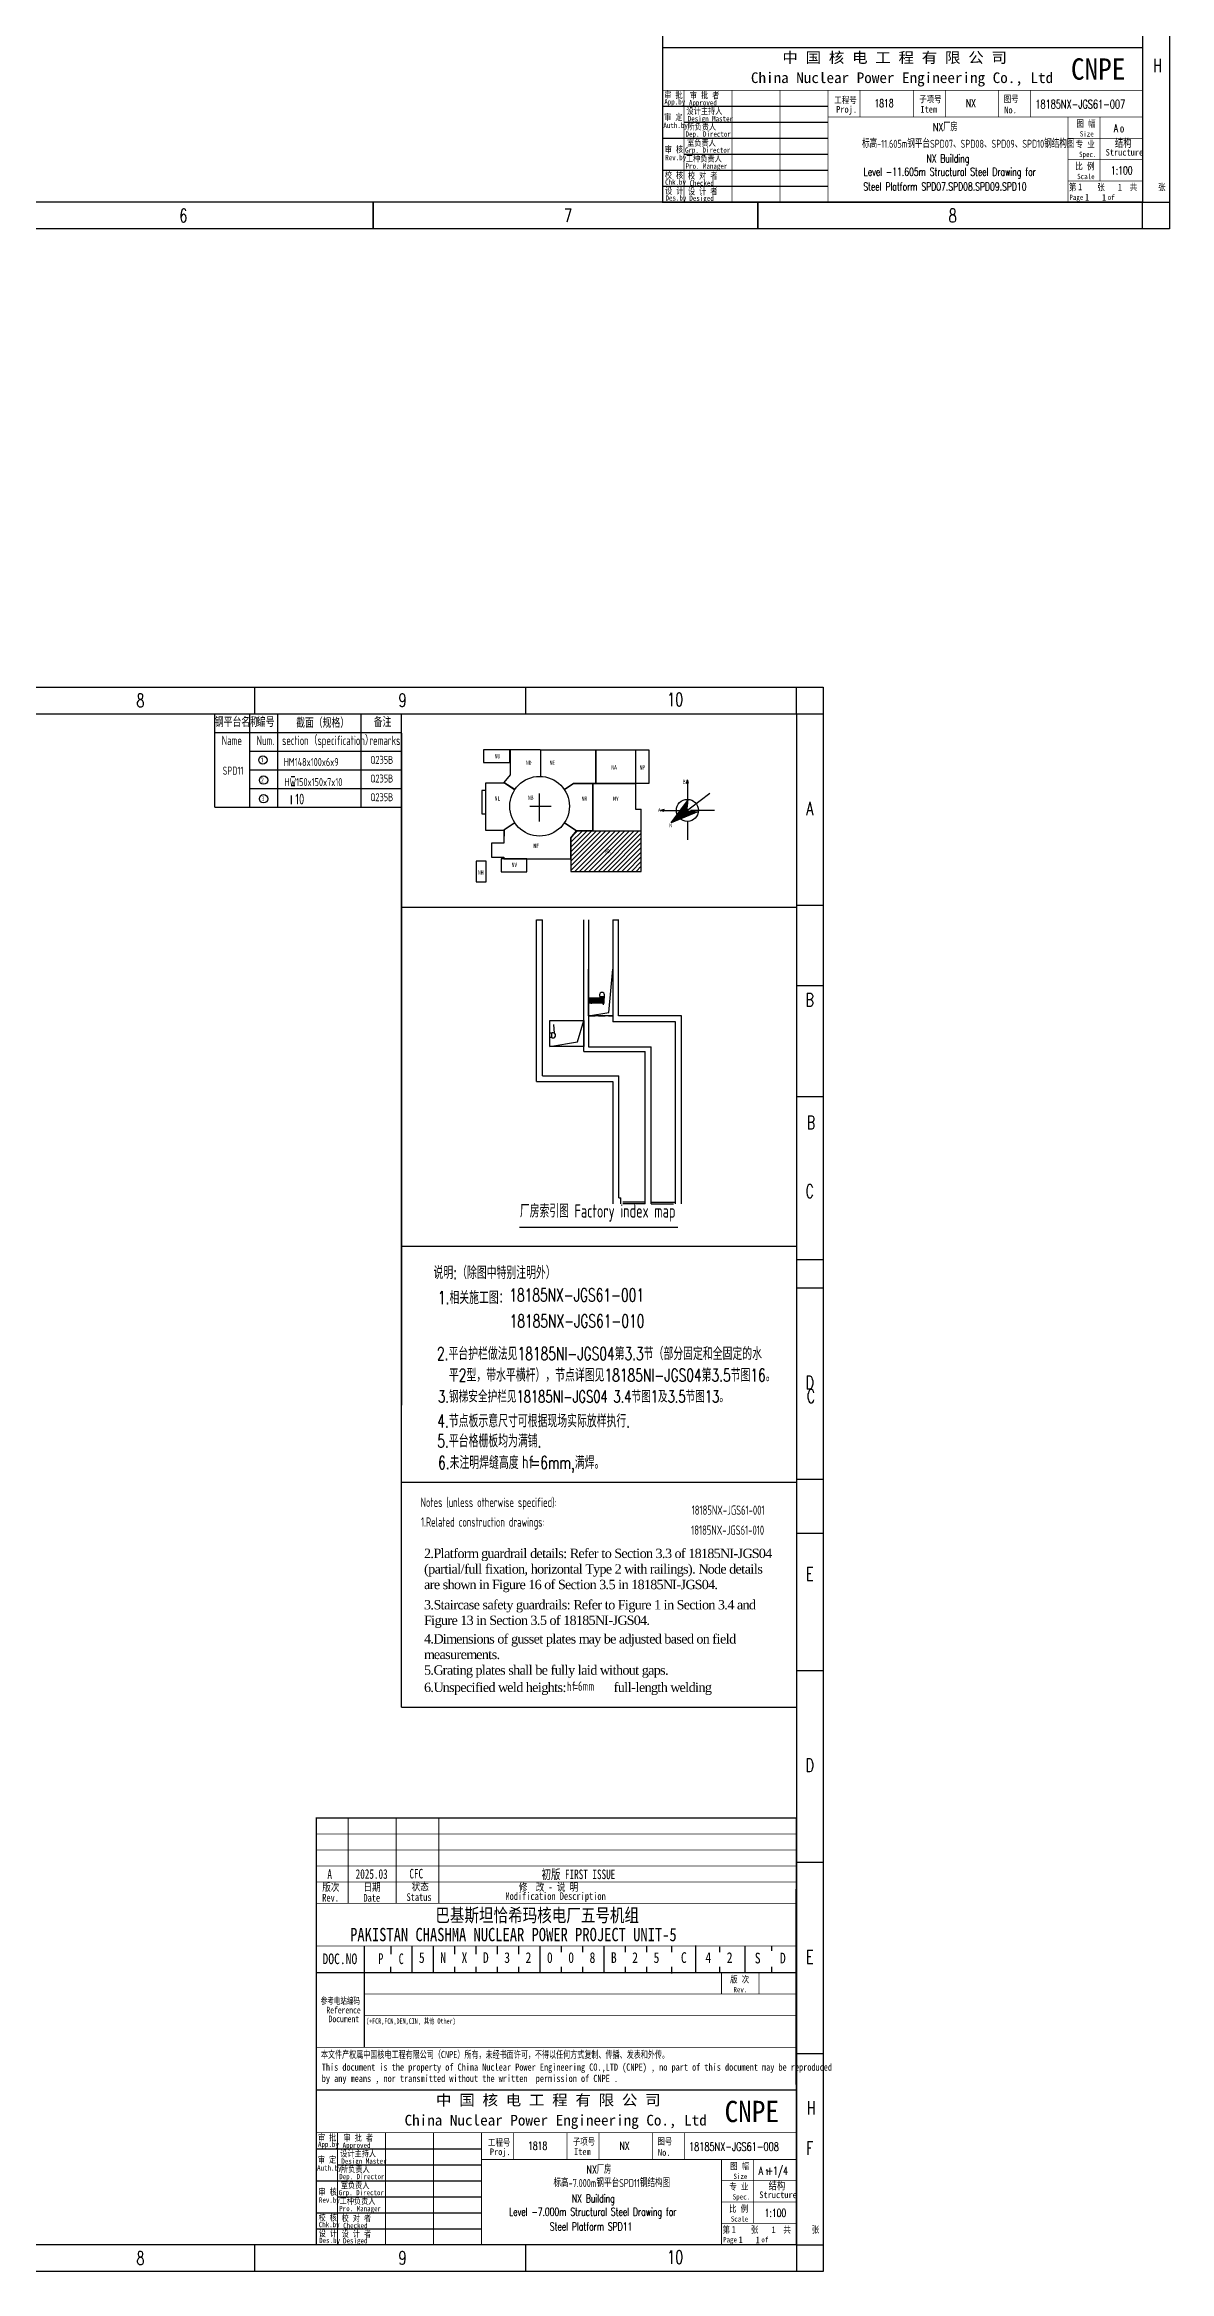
# Model space of a CAD drawing. Extents: x 8986 to 134227, y 7133 to 940687.
# Drawn here: x 92043 to 134227, y 225984 to 309474 of the extents above; entities that cross this region are included whole.
import ezdxf
from ezdxf.enums import TextEntityAlignment as Align

# ---------------------------------------------------------------- set-up
doc = ezdxf.new("R2010")
doc.units = 0
for name, pattern in [('ACAD_ISO02W100', [15, 12, -3]), ('CENTER', [2, 1.25, -0.25, 0.25, -0.25]), ('CONTINOUS', [0]), ('DASHED', [0.75, 0.5, -0.25])]:
    doc.linetypes.add(name, pattern=pattern)
doc.layers.get('0').update_dxf_attribs({"linetype": 'CONTINUOUS'})
for name, color, linetype in [('1', 1, 'CONTINUOUS'), ('C77(文本)', 3, 'CONTINUOUS'), ('DEN202303', 1, 'CONTINUOUS'), ('NUM', 7, 'CONTINUOUS'), ('PDIM', 3, 'CONTINUOUS'), ('PUB_TEXT', 7, 'CONTINUOUS'), ('TEXT', 7, 'CONTINUOUS'), ('TK', 7, 'CONTINUOUS'), ('下层墙体', 2, 'ACAD_ISO02W100'), ('图框', 4, 'CONTINOUS'), ('土建', 4, 'CONTINUOUS'), ('墙柱标注', 220, 'CONTINUOUS'), ('房间号', 7, 'CONTINUOUS'), ('指北针', 3, 'CONTINUOUS'), ('标注', 3, 'CONTINUOUS'), ('河北布置D3 DX条件-2020.11.16', 6, 'CONTINUOUS'), ('郑州布置', 3, 'CONTINUOUS')]:
    doc.layers.add(name, color=color, linetype=linetype)
doc.styles.add('0902', font='tssdeng.shx', dxfattribs={"width": 0.7, "bigfont": 'tssdchn.shx'})
doc.styles.add('1', font='ROMANS', dxfattribs={"width": 0.7, "bigfont": 'HZTXT'})
doc.styles.add('bine', font='binee.shx', dxfattribs={"width": 0.7, "bigfont": 'binec.shx'})
doc.styles.add('CHINESE-3', font='romand.shx', dxfattribs={"width": 0.8, "bigfont": 'ochinese.shx'})
doc.styles.add('HZ', font='TXT.shx', dxfattribs={"width": 0.7, "bigfont": 'hz.shx'})
doc.styles.add('RH', font='romans.shx', dxfattribs={"width": 0.7, "bigfont": 'hz.shx'})
doc.styles.add('ROMAND', font='romand.shx', dxfattribs={"width": 0.7, "bigfont": 'ochinese.shx'})
doc.styles.add('S1', font='tssdeng.shx', dxfattribs={"width": 0.7, "bigfont": 'tssdchn.shx'})
doc.styles.add('style name1', font='romans.shx', dxfattribs={"width": 0.7, "bigfont": 'hz.shx'})
doc.styles.add('TSSD_DIMENSION', font='tssdeng.shx', dxfattribs={"width": 0.7, "bigfont": 'Hztxt.shx'})
doc.styles.add('TSSD_Rein', font='Tssdeng.shx', dxfattribs={"width": 0.7, "bigfont": 'hztxt.shx'})
doc.styles.add('宋体', font='', dxfattribs={"width": 0.7})
doc.styles.add('汉字', font='STFANGSO.TTF', dxfattribs={"width": 0.8, "height": 4})
doc.styles.get('宋体').set_extended_font_data('SimSun')

# ---------------------------------------------------------------- blocks, each defined once
blk = doc.blocks.new('*U5')
at = {"layer": '图框'}
blk.add_line((0, 500), (0, -500), dxfattribs=at)
blk = doc.blocks.new('*U6')
at = {"color": 0, "linetype": 'ByBlock', "lineweight": -2, "transparency": 16777216}
for p in [(0, 0), (10160, 0), (20320, 0), (30480, 0), (40640, 0), (50800, 0), (60960, 0), (71120, 0), (81280, 0), (91440, 0)]:
    blk.add_blockref('*U5', p, dxfattribs=at)
blk = doc.blocks.new('*U7')
at = {"layer": '图框'}
blk.add_line((0, 500), (0, -500), dxfattribs=at)
blk = doc.blocks.new('*U8')
at = {"color": 0, "linetype": 'ByBlock', "lineweight": -2, "transparency": 16777216}
for p in [(0, 0), (10160, 0), (20320, 0), (30480, 0), (40640, 0), (50800, 0), (60960, 0), (71120, 0), (81280, 0), (91440, 0)]:
    blk.add_blockref('*U7', p, dxfattribs=at)
blk = doc.blocks.new('会签')
at = {"color": 0}
for p, q in [((3629.69, -1305.73), (3604.69, -1305.73)), ((3611.37, -1424.73), (3611.37, -1305.73)), ((3629.69, -1312.73), (3604.69, -1312.73)), ((3629.69, -1319.73), (3604.69, -1319.73)), ((3629.69, -1326.73), (3604.69, -1326.73)), ((3629.69, -1333.73), (3604.69, -1333.73)), ((3629.69, -1340.73), (3604.69, -1340.73)), ((3629.69, -1347.73), (3604.69, -1347.73)), ((3629.69, -1354.73), (3604.69, -1354.73)), ((3629.69, -1361.73), (3604.69, -1361.73)), ((3629.69, -1368.73), (3604.69, -1368.73)), ((3629.69, -1375.73), (3604.69, -1375.73)), ((3629.69, -1382.73), (3604.69, -1382.73)), ((3629.69, -1389.73), (3604.69, -1389.73)), ((3629.69, -1396.73), (3604.69, -1396.73)), ((3629.69, -1403.73), (3604.69, -1403.73)), ((3629.69, -1410.73), (3604.69, -1410.73)), ((3629.69, -1417.73), (3604.69, -1417.73)), ((3629.69, -1424.73), (3604.69, -1424.73))]:
    blk.add_line(p, q, dxfattribs=at)
at = {"color": 0, "style": 'bine', "width": 0.7}
for s, height, p in [('会 签  ', 6, (3622.23, -1302.52)), ('工种签字及日期', 3.3, (3616.78, -1310.89))]:
    blk.add_text(s, height=height, dxfattribs=at).set_placement(p, align=Align.CENTER)
blk = doc.blocks.new('A$C68531DCE')
at = {"layer": '1', "color": 7}
blk.add_line((104072, 12392), (104072, 12392), dxfattribs=at)
blk.add_line((104072, 12392), (104072, 12392), dxfattribs=at)
blk.add_line((104072, 12392), (104072, 12392), dxfattribs=at)
blk.add_line((104072, 12392), (104072, 12392), dxfattribs=at)
at = {"layer": '图框'}
for p, q in [((1, 59400), (105101, 59400)), ((1, 0), (1, 59400)), ((1501, 21900), (1501, 59400)), ((2501, 58400), (2501, 59400)), ((104101, 58400), (104101, 59400)), ((105101, 59400), (105101, 0)), ((2501, 58400), (1501, 58400)), ((104101, 58400), (105101, 58400)), ((1501, 51225), (2501, 51225)), ((104101, 51225), (105101, 51225)), ((1501, 44050), (2501, 44050)), ((104101, 44050), (105101, 44050)), ((1501, 36875), (2501, 36875)), ((104101, 36875), (105101, 36875)), ((1501, 29700), (2501, 29700)), ((104101, 29700), (104101, 1000)), ((104101, 29700), (104101, 1000)), ((104101, 29700), (104101, 1000)), ((104101, 29700), (104101, 1000)), ((104101, 29700), (105101, 29700)), ((104101, 22525), (105101, 22525)), ((104101, 15350), (105101, 15350)), ((1501, 0), (1501, 10003)), ((1501, 8175), (2501, 8175)), ((104101, 8175), (105101, 8175)), ((2501, 1000), (1501, 1000)), ((104101, 1000), (104101, 0)), ((104101, 1000), (105101, 1000)), ((105101, 0), (1, 0))]:
    blk.add_line(p, q, dxfattribs=at)
at = {"layer": '图框', "color": 1}
for p, q in [((2493, 1001), (2493, 58401)), ((2501, 58400), (104101, 58400)), ((104101, 58400), (104101, 1000)), ((104101, 1000), (2501, 1000))]:
    blk.add_line(p, q, dxfattribs=at)
at = {"linetype": 'Continuous'}
for name, p in [('*U8', (2501, 58900)), ('*U6', (2501, 500))]:
    blk.add_blockref(name, p, dxfattribs=at)
at = {"color": 0, "xscale": 100, "yscale": 100, "zscale": 100}
blk.add_blockref('会签', (-360469, 152473), dxfattribs=at)
at = {"layer": '图框', "style": 'HZ', "width": 0.7}
for s, p in [('1', (7049, 58656)), ('2', (17819, 58650)), ('3', (28100, 58650)), ('4', (38380, 58650)), ('5', (48660, 58650)), ('6', (58450, 58654)), ('7', (69221, 58650)), ('8', (79502, 58650)), ('9', (89329, 58655)), ('10', (99556, 58689)), ('A', (2034, 54601)), ('A', (104597, 54601)), ('B', (2034, 47426)), ('B', (104597, 47426)), ('C', (2034, 40251)), ('C', (104597, 40251)), ('D', (2034, 33076)), ('D', (104597, 33076)), ('E', (2034, 25901)), ('E', (104597, 25901)), ('D', (104597, 18726)), ('E', (104597, 11551)), ('E', (1989, 8968)), ('F', (2034, 4376)), ('F', (104597, 4376)), ('1', (7049, 256)), ('2', (17819, 250)), ('3', (28100, 250)), ('4', (38380, 250)), ('5', (48660, 250)), ('6', (58450, 254)), ('7', (69221, 250)), ('8', (79502, 250)), ('9', (89329, 255)), ('10', (99556, 289))]:
    blk.add_text(s, height=500, dxfattribs=at).set_placement(p, align=Align.CENTER)
blk = doc.blocks.new('B202491810562')
at = {"layer": '房间号', "linetype": 'ByBlock', "ltscale": 1000}
h = blk.add_hatch(dxfattribs=at)
h.set_pattern_fill('ANSI31', color=256, scale=1000)
h.set_pattern_definition([(45, (-159094.41, 72680.96), (-88.38835, 88.38835), [])])
h.paths.add_polyline_path([(6193, 1904), (4379, 1904), (3769, 1904), (3554, 1644), (3554, 384), (6193, 384)])
h.paths.add_polyline_path([(4825, 1024), (5119, 1024), (5119, 1264), (4825, 1264)], flags=24)
at = {"linetype": 'CENTER', "ltscale": 1500}
for p, q in [((2014, 2828), (2809, 2828)), ((2379, 2258), (2379, 3311))]:
    blk.add_line(p, q, dxfattribs=at)
at = {"layer": '土建', "color": 1, "linetype": 'ByBlock'}
for p, q in [((270, 4948), (270, 4468)), ((1267, 4948), (270, 4948)), ((270, 4468), (1267, 4468)), ((1267, 4468), (1267, 4948)), ((2399, 4948), (1271, 4948)), ((1271, 4948), (1271, 4003)), ((2399, 4948), (4487, 4948)), ((2425, 3946), (2425, 4948)), ((4487, 4948), (4487, 3676)), ((4487, 4785), (4487, 4876)), ((4487, 4696), (4487, 4725)), ((4487, 3879), (4487, 4648)), ((4491, 4948), (5977, 4948)), ((4491, 3676), (4491, 4948)), ((5977, 4948), (5977, 3676)), ((5977, 4948), (6473, 4948)), ((5977, 4948), (5977, 3676)), ((6473, 4948), (6473, 3676)), ((351, 3424), (211, 3424)), ((211, 3424), (211, 2542)), ((1073, 3692), (351, 3692)), ((351, 3692), (351, 1932)), ((1447, 3450), (1040, 3719)), ((1271, 4003), (1041, 3719)), ((1041, 3719), (1446, 3449)), ((1446, 3449), (1073, 3692)), ((3653, 3676), (3311, 3449)), ((3642, 3669), (3311, 3450)), ((3654, 3672), (3316, 3448)), ((4487, 3676), (3653, 3676)), ((4375, 3672), (3654, 3672)), ((4375, 1908), (4375, 3672)), ((4375, 3672), (4375, 1908)), ((5977, 3672), (4379, 3672)), ((4379, 3672), (4379, 1908)), ((4523, 3672), (4407, 3672)), ((4415, 3676), (4487, 3676)), ((4487, 3676), (4487, 3819)), ((5977, 3676), (4491, 3676)), ((6473, 3676), (5977, 3676)), ((5977, 3672), (5977, 2714)), ((211, 2542), (351, 2542)), ((4375, 2924), (4375, 1908)), ((5977, 2714), (6193, 2714)), ((6193, 1908), (6193, 2714)), ((351, 1932), (1025, 1932)), ((1025, 1932), (1442, 2208)), ((1045, 1939), (1043, 1444)), ((1448, 2206), (1045, 1939)), ((1045, 1668), (1045, 1939)), ((3763, 1907), (3311, 2208)), ((3763, 1907), (3311, 2207)), ((3316, 2208), (3769, 1908)), ((3550, 1645), (3763, 1907)), ((3769, 1904), (3554, 1644)), ((3769, 1908), (4375, 1908)), ((4375, 1904), (3769, 1904)), ((4375, 1904), (4379, 1904)), ((4379, 1908), (6193, 1908)), ((4379, 1904), (6193, 1904)), ((6193, 384), (6193, 1904)), ((1043, 1444), (577, 1444)), ((577, 1444), (577, 916)), ((577, 916), (1041, 916)), ((942, 852), (942, 372)), ((1897, 852), (942, 852)), ((1041, 916), (1041, 856)), ((1041, 856), (3550, 856)), ((1897, 372), (1897, 852)), ((1897, 372), (1897, 852)), ((3550, 856), (3550, 1645)), ((3554, 1644), (3554, 384)), ((376, 764), (0, 764)), ((0, 764), (0, 0)), ((0, 0), (376, 0)), ((376, 0), (376, 764)), ((942, 372), (1897, 372)), ((3554, 384), (6193, 384))]:
    blk.add_line(p, q, dxfattribs=at)
at = {"layer": '土建', "color": 3, "linetype": 'ByBlock'}
for p, q in [((7924, 3717), (7924, 2907)), ((6998, 2673), (7924, 2672)), ((8759, 3310), (7315, 2205)), ((8939, 2672), (8042, 2672)), ((7924, 2259), (7924, 1570))]:
    blk.add_line(p, q, dxfattribs=at)
blk.add_lwpolyline([(8336, 2632), (7315, 2205), (7968, 3083)], dxfattribs=at)
at = {"layer": '土建', "color": 1, "linetype": 'ByBlock'}
blk.add_circle((2379, 2828), 1119, dxfattribs=at)
at = {"layer": '土建', "color": 3, "linetype": 'ByBlock'}
blk.add_circle((7924, 2672), 414, dxfattribs=at)
blk.add_point((7690, 2656), dxfattribs=at)
blk.add_point((7690, 2656), dxfattribs=at)
for points in [[(7968, 3083), (7315, 2205), (7925, 2672)], [(7925, 2672), (8336, 2632), (7315, 2205)]]:
    blk.add_solid(points, dxfattribs=at)
at = {"layer": '指北针'}
for p, q in [((7888, 3681), (7924, 3813)), ((7961, 3681), (7924, 3813)), ((7049, 2709), (6917, 2673)), ((7049, 2636), (6917, 2673))]:
    blk.add_line(p, q, dxfattribs=at)
for points in [[(7924, 3717), (7888, 3681), (7924, 3813)], [(7961, 3681), (7924, 3813), (7924, 3717)], [(7013, 2673), (7049, 2709), (6917, 2673)], [(7049, 2636), (6917, 2673), (7013, 2673)]]:
    blk.add_solid(points, dxfattribs=at)
at = {"color": 0, "linetype": 'ByBlock', "width": 0.8}
for s, p in [('NU', (691, 4623)), ('ND', (1867, 4382)), ('NE', (2752, 4382)), ('NA', (5068, 4203)), ('NP', (6129, 4203)), ('NL', (696, 3042)), ('NB', (1944, 3068)), ('NR', (3952, 3032)), ('NY', (5137, 3032)), ('NF', (2150, 1263)), ('NX', (4841, 1064)), ('NH', (68, 267)), ('NV', (1328, 554))]:
    blk.add_text(s, height=160, dxfattribs=at).set_placement(p)
at = {"layer": '指北针', "style": 'TSSD_DIMENSION', "width": 0.7}
for s, p in [('B', (7753, 3668)), ('A', (6814, 2607)), ('N', (7244, 2033))]:
    blk.add_text(s, height=150, dxfattribs=at).set_placement(p)

msp = doc.modelspace()

# ---------------------------------------------------------------- hatches: boundary and pattern name
at = {"layer": '河北布置D3 DX条件-2020.11.16'}
h = msp.add_hatch(dxfattribs=at)
h.set_pattern_fill('ANSI37', color=4, scale=14, style=0)
h.set_pattern_definition([(45, (68097.69, 733516.123), (-31.4308964, 31.4308964), []), (135, (68097.69, 733516.123), (-31.4308964, -31.4308964), [])])
h.paths.add_polyline_path([(113026, 273727), (112438, 273727), (112438, 273707), (112494, 273707), (112494, 273549), (112438, 273549), (112438, 273531), (113026, 273531)])
h.paths.add_polyline_path([(112494, 273707), (112438, 273707), (112438, 273571), (112494, 273571)], flags=17)
h.paths.add_polyline_path([(112494, 273571), (112438, 273571), (112438, 273549), (112494, 273549)], flags=17)
h.paths.add_polyline_path([(112628, 273605), (112802, 273605), (112802, 273668), (112628, 273668)], flags=24)

# ---------------------------------------------------------------- linework, layer by layer
at = {"color": 1}
for p, q in [((105425, 247138), (105425, 284384)), ((105425, 277139), (120239, 277139)), ((105425, 264421), (120239, 264421)), ((105425, 255578), (120239, 255578)), ((105425, 247138), (120239, 247138))]:
    msp.add_line(p, q, dxfattribs=at)
for p, q in [((101430, 282017), (101293, 282017)), ((101293, 281693), (101430, 281693)), ((101293, 281317), (101293, 280993))]:
    msp.add_line(p, q)
at = {"color": 4, "linetype": 'Continuous'}
msp.add_line((104031, 238184), (104031, 234384), dxfattribs=at)
at = {"color": 4}
msp.add_line((105031, 238184), (105031, 237884), dxfattribs=at)
at = {"color": 4, "flags": 128}
for points in [[(134227, 386659), (134227, 302559)], [(104371, 303559), (104371, 302559)], [(118795, 303559), (118795, 302559)], [(134227, 302559), (15327, 302559)]]:
    msp.add_lwpolyline(points, dxfattribs=at)
msp.add_lwpolyline([(17827, 385659), (133219, 385659), (133219, 303559), (17827, 303559)], close=True)
at = {"flags": 128}
for points in [[(104371, 302559), (104371, 303559)], [(118795, 302559), (118795, 303559)], [(133219, 302559), (133219, 303559)], [(133227, 303559), (134227, 303559)], [(120239, 274191), (121239, 274191)], [(120239, 263929), (121239, 263929)], [(120239, 253666), (121239, 253666)]]:
    msp.add_lwpolyline(points, dxfattribs=at)
for centre in [(100234, 282650), (100259, 281897), (100259, 281197)]:
    msp.add_circle(centre, 158)
at = {"layer": '1', "color": 4, "ltscale": 0.8}
for p, q in [((115219, 313148), (115219, 306998)), ((102231, 236573), (102231, 230423))]:
    msp.add_line(p, q, dxfattribs=at)
at = {"layer": '1', "color": 4}
for p, q in [((115219, 307159), (121419, 307159)), ((116019, 306559), (121419, 306559)), ((115219, 305959), (121419, 305959)), ((115219, 304759), (121419, 304759)), ((116019, 305359), (121419, 305359)), ((115219, 304159), (121419, 304159)), ((133219, 303559), (115219, 303559)), ((133219, 303559), (115219, 303559)), ((133219, 303559), (115219, 303559)), ((133219, 303559), (115219, 303559)), ((133219, 303559), (115219, 303559)), ((133219, 303559), (115219, 303559)), ((120199, 240320), (120199, 240320)), ((120199, 240320), (120199, 240320)), ((120199, 240320), (120199, 240320)), ((120199, 240320), (120199, 240320)), ((120199, 240320), (120199, 240320)), ((120199, 240320), (120199, 240320)), ((120199, 240320), (120199, 240320)), ((120199, 240320), (120199, 240320)), ((120231, 232989), (120231, 240320)), ((120231, 232989), (120231, 240320)), ((120202, 238808), (120202, 238808)), ((120202, 238808), (120202, 238808)), ((120202, 238808), (120202, 238808)), ((120202, 238808), (120202, 238808)), ((105031, 238084), (105031, 238084)), ((105831, 237184), (105831, 238184)), ((106631, 237184), (106631, 238184)), ((107431, 237884), (107431, 238184)), ((108231, 237884), (108231, 238184)), ((109031, 237884), (109031, 238184)), ((109831, 237884), (109831, 238184)), ((110631, 237184), (110631, 238184)), ((111431, 237955), (111431, 238184)), ((112231, 237955), (112231, 238184)), ((113031, 237184), (113031, 238184)), ((113831, 237955), (113831, 238184)), ((114631, 237955), (114631, 238184)), ((115568, 237955), (115568, 238184)), ((116468, 237205), (116468, 238205)), ((117368, 237955), (117368, 238155)), ((118318, 237184), (118318, 238184)), ((119318, 238005), (119318, 238194)), ((120231, 237184), (102231, 237184)), ((105031, 237184), (105031, 237405)), ((107431, 237184), (107431, 237405)), ((108231, 237184), (108231, 237405)), ((109031, 237184), (109031, 237405)), ((109831, 237184), (109831, 237405)), ((111431, 237184), (111431, 237405)), ((112231, 237184), (112231, 237405)), ((113831, 237184), (113831, 237405)), ((114631, 237184), (114631, 237405)), ((115568, 237155), (115568, 237405)), ((117368, 237205), (117368, 237405)), ((119318, 237205), (119318, 237405)), ((102231, 230584), (108431, 230584)), ((103031, 229984), (108431, 229984)), ((102231, 229384), (108431, 229384)), ((103031, 228784), (108431, 228784)), ((102231, 228184), (108431, 228184)), ((102231, 227584), (108431, 227584)), ((120231, 226984), (102231, 226984)), ((120231, 226984), (102231, 226984)), ((120231, 226984), (102231, 226984)), ((120231, 226984), (102231, 226984)), ((120231, 226984), (102231, 226984)), ((120231, 226984), (102231, 226984))]:
    msp.add_line(p, q, dxfattribs=at)
at = {"layer": '1', "color": 4, "const_width": 50}
for points in [[(115219, 303559), (133219, 303559), (133219, 319559), (115219, 319559)], [(115219, 309359), (133219, 309359), (133219, 303559), (115219, 303559)], [(102231, 226984), (120231, 226984), (120231, 242984), (102231, 242984)], [(102231, 232784), (120231, 232784), (120231, 226984), (102231, 226984)]]:
    msp.add_lwpolyline(points, close=True, dxfattribs=at)
at = {"layer": '1', "color": 4}
for points, const_width in [([(115219, 307759), (133219, 307759)], 30), ([(116019, 307759), (116019, 303559)], 30), ([(116019, 307759), (116019, 303559)], 30), ([(117819, 307759), (117819, 303559)], 30), ([(119619, 307759), (119619, 303559)], 30), ([(121419, 307759), (121419, 303559)], 30), ([(122619, 307759), (122619, 306759)], 25), ([(124619, 307759), (124619, 306759)], 25), ([(125819, 307759), (125819, 306759)], 25), ([(127819, 307759), (127819, 306759)], 25), ([(129019, 307759), (129019, 306759)], 25), ([(121419, 306759), (133219, 306759)], 30), ([(130419, 306759), (130419, 303559)], 30), ([(131619, 306759), (131619, 304359)], 25), ([(133219, 305959), (130419, 305959)], 25), ([(133219, 305159), (130419, 305159)], 25), ([(133219, 304359), (130419, 304359)], 25), ([(103431, 242984), (103431, 239784)], 30), ([(105231, 242984), (105231, 239784)], 30), ([(106831, 242984), (106831, 239784)], 30), ([(102231, 242384), (120231, 242384)], 30), ([(102231, 241784), (120231, 241784)], 30), ([(102231, 241184), (120231, 241184)], 30), ([(102231, 240584), (120231, 240584)], 30), ([(102231, 239784), (120231, 239784)], 30), ([(102231, 238184), (120231, 238184)], 30), ([(104031, 238184), (104031, 234384)], 30), ([(102231, 237184), (120231, 237184)], 30), ([(117431, 237184), (117431, 236384)], 30), ([(118831, 237184), (118831, 236384)], 30), ([(104031, 236384), (120231, 236384)], 30), ([(104031, 235584), (120231, 235584)], 30), ([(102231, 234384), (120231, 234384)], 30), ([(102231, 231184), (120231, 231184)], 30), ([(103031, 231184), (103031, 226984)], 30), ([(103031, 231184), (103031, 226984)], 30), ([(104831, 231184), (104831, 226984)], 30), ([(106631, 231184), (106631, 226984)], 30), ([(108431, 231184), (108431, 226984)], 30), ([(109631, 231184), (109631, 230184)], 25), ([(111631, 231184), (111631, 230184)], 25), ([(112831, 231184), (112831, 230184)], 25), ([(114831, 231184), (114831, 230184)], 25), ([(116031, 231184), (116031, 230184)], 25), ([(108431, 230184), (120231, 230184)], 30), ([(117431, 230184), (117431, 226984)], 30), ([(118631, 230184), (118631, 227784)], 25), ([(120231, 229384), (117431, 229384)], 25), ([(120231, 228584), (117431, 228584)], 25), ([(120231, 227784), (117431, 227784)], 25)]:
    msp.add_lwpolyline(points, dxfattribs=dict(at, const_width=const_width))
at = {"layer": 'NUM', "color": 6, "const_width": 50}
for points in [[(109850, 265133), (115796, 265133)], [(111335, 265133), (113459, 265133)]]:
    msp.add_lwpolyline(points, dxfattribs=at)
at = {"layer": 'PDIM'}
for p, q in [((98425, 280884), (98425, 284384)), ((99730, 284384), (99730, 280884)), ((100776, 284384), (100776, 280884)), ((103901, 284384), (103901, 280884)), ((98425, 283684), (105425, 283684)), ((105425, 283662), (105425, 258462)), ((105425, 283662), (105425, 271062)), ((105425, 283662), (105425, 263362)), ((99730, 282984), (105425, 282984)), ((99730, 282284), (105425, 282284)), ((99730, 281584), (105425, 281584)), ((98425, 280884), (105425, 280884))]:
    msp.add_line(p, q, dxfattribs=at)
at = {"layer": '下层墙体', "linetype": 'DASHED', "ltscale": 500}
msp.add_line((112438, 273055), (113348, 273055), dxfattribs=at)
at = {"layer": '图框', "color": 4}
for p, q in [((133219, 303559), (115219, 303559)), ((133219, 303559), (115219, 303559)), ((133219, 303559), (115219, 303559)), ((133219, 303559), (115219, 303559)), ((120231, 226984), (102231, 226984)), ((120231, 226984), (102231, 226984)), ((120231, 226984), (102231, 226984)), ((120231, 226984), (102231, 226984))]:
    msp.add_line(p, q, dxfattribs=at)
at = {"layer": '图框', "color": 1}
msp.add_line((120239, 284384), (120239, 226984), dxfattribs=at)
at = {"layer": '图框'}
msp.add_line((120239, 255684), (120239, 226984), dxfattribs=at)
msp.add_line((120239, 255684), (120239, 226984), dxfattribs=at)
msp.add_line((120239, 255684), (120239, 226984), dxfattribs=at)
msp.add_line((120239, 255684), (120239, 226984), dxfattribs=at)
at = {"layer": '土建'}
for p, q in [((110493, 276653), (110717, 276653)), ((110493, 270591), (110493, 276653)), ((110717, 270815), (110717, 276653)), ((112271, 271725), (112271, 276653)), ((112439, 276653), (112439, 271893)), ((113349, 276653), (113573, 276653)), ((113349, 276653), (113349, 272831)), ((113572, 273055), (113572, 276653)), ((115925, 273055), (113572, 273055)), ((115925, 266013), (115925, 273055)), ((115701, 272831), (113349, 272831)), ((115701, 266013), (115701, 272831)), ((112271, 271725), (114567, 271725)), ((112439, 271893), (114791, 271893)), ((114567, 266013), (114567, 271725)), ((114791, 266013), (114791, 271893)), ((110493, 270591), (113349, 270591)), ((110717, 270815), (113573, 270815)), ((113349, 270591), (113349, 266013)), ((113573, 266237), (113573, 270815)), ((113573, 266237), (113657, 266237)), ((113657, 266013), (113657, 266237))]:
    msp.add_line(p, q, dxfattribs=at)
at = {"layer": '河北布置D3 DX条件-2020.11.16', "color": 4}
for p, q in [((112438, 273055), (112438, 274805)), ((113199, 273190), (113349, 274804)), ((113348, 274805), (113348, 273055)), ((113026, 273727), (112438, 273727)), ((112494, 273709), (112438, 273709)), ((112494, 273550), (112438, 273550)), ((113026, 273531), (112438, 273531)), ((112438, 273055), (113199, 273190)), ((113348, 273055), (112438, 273055)), ((112494, 273709), (112494, 273550)), ((112868, 273782), (113026, 273782)), ((112868, 273782), (112868, 273727)), ((113009, 273474), (113009, 273529)), ((113026, 273782), (113026, 273727)), ((113026, 273531), (113026, 273727)), ((110996, 271907), (110996, 272887)), ((110996, 272887), (112270, 272887)), ((111052, 272406), (110996, 272406)), ((111052, 272247), (110996, 272247)), ((111052, 272406), (111052, 272247)), ((111124, 272729), (111150, 272415)), ((112033, 272080), (112270, 272887)), ((112270, 272887), (112270, 271907)), ((110996, 271907), (112033, 272080)), ((112270, 271907), (110996, 271907))]:
    msp.add_line(p, q, dxfattribs=at)
for centre, start, end in [((112947, 273838), 324.64714, 215.35286), ((112550, 273630), 234.64714, 125.35286), ((111108, 272327), 234.64714, 125.35286)]:
    msp.add_arc(centre, 97.3, start, end, dxfattribs=at)
at = {"layer": '郑州布置'}
for p, q in [((114566, 266069), (113726, 266069)), ((114566, 266013), (113726, 266013)), ((114790, 266069), (115701, 266069)), ((114790, 266013), (115631, 266013))]:
    msp.add_line(p, q, dxfattribs=at)

# ---------------------------------------------------------------- block references
at = {"layer": 'DEN202303'}
msp.add_blockref('B202491810562', (108228, 278089, 0), dxfattribs=at)
at = {"layer": '墙柱标注', "color": 0, "ltscale": 0.1}
msp.add_blockref('A$C68531DCE', (16138, 225984), dxfattribs=at)

# ---------------------------------------------------------------- texts
at = {"color": 0, "style": 'HZ', "width": 0.7}
for s, p in [('H', (133612, 308439)), ('6', (97100, 302809)), ('7', (111524, 302809)), ('8', (125948, 302809)), ('B', (120625, 268809)), ('C', (120625, 258547)), ('H', (120625, 231864))]:
    msp.add_text(s, height=500, dxfattribs=at).set_placement(p)
at = {"ltscale": 99, "style": 'TSSD_Rein', "width": 0.7}
for s, p in [('钢平台名称', (98431, 283891)), ('编号', (100008, 283891)), ('截面（规格）', (101479, 283860)), ('备注', (104388, 283891))]:
    msp.add_text(s, height=350, dxfattribs=at).set_placement(p)
at = {"style": '0902', "width": 0.7}
for s, p in [('SPD11', (98722, 282101)), ('HM148x100x6x9', (101011, 282424)), ('Q235B', (104258, 282506)), ('HW150x150x7x10', (101036, 281672)), ('Q235B', (104258, 281806)), ('Q235B', (104258, 281106))]:
    msp.add_text(s, height=300, dxfattribs=at).set_placement(p)
for s, p in [('1', (100240, 282743)), ('2', (100265, 281991)), ('3', (100286, 281288))]:
    msp.add_text(s, height=180, dxfattribs=at).set_placement(p, align=Align.TOP_RIGHT)
at = {"color": 4, "linetype": 'Continuous', "style": '宋体', "width": 0.8}
for s, p in [('巴基斯坦恰希玛核电厂五号机组', (106698, 239091)), ('PAKISTAN CHASHMA NUCLEAR POWER PROJECT UNIT-5', (103503, 238365))]:
    msp.add_text(s, height=500, dxfattribs=at).set_placement(p)
for s, p in [('N', (106881, 237431)), ('X', (107681, 237431)), ('D', (108481, 237431)), ('B', (113281, 237431)), ('C', (115906, 237431)), ('5', (106081, 237431)), ('3', (109281, 237431)), ('2', (110081, 237431)), ('0', (110881, 237431)), ('2', (114081, 237431)), ('5', (114881, 237431)), ('4', (116825, 237431)), ('2', (117625, 237431)), ('S', (118677, 237414)), ('D', (119621, 237414))]:
    msp.add_text(s, height=400, dxfattribs=at).set_placement(p, align=Align.BOTTOM_LEFT)
at = {"color": 2, "linetype": 'Continuous', "style": '宋体', "width": 0.8}
for s, p in [('0', (111681, 237431)), ('8', (112481, 237431))]:
    msp.add_text(s, height=400, dxfattribs=at).set_placement(p, align=Align.BOTTOM_LEFT)
at = {"color": 4, "linetype": 'Continuous', "char_height": 400, "attachment_point": 5, "style": '宋体'}
for s, width, insert in [('P', 577.48, (104652, 237712)), ('C', 676.01, (105418, 237705))]:
    msp.add_mtext_dynamic_manual_height_columns(s, width=width, gutter_width=100, heights=[0], dxfattribs=dict(at, insert=insert))
at = {"layer": '1', "color": 4, "style": '宋体'}
for s, width, p, p2 in [('中 国 核 电 工 程 有 限 公 司', 1.015354, (119711, 308785), (128133, 308785)), ('China Nuclear Power Engineering Co., Ltd', 0.990448, (118532, 308030), (129864, 308030)), ('中 国 核 电 工 程 有 限 公 司', 1.015354, (106723, 232210), (115146, 232210)), ('China Nuclear Power Engineering Co., Ltd', 0.990448, (105544, 231456), (116876, 231456))]:
    msp.add_text(s, height=400, dxfattribs=dict(at, width=width)).set_placement(p, p2, align=Align.FIT)
at = {"layer": '1', "color": 4}
for s, height, style, width, p in [('App.by', 200, '汉字', 0.8, (115285, 307227)), ('审 批', 240, '汉字', 0.8, (115283, 307460)), ('Approved', 200, '汉字', 0.8, (116208, 307193)), ('审 批 者', 240, '汉字', 0.8, (116241, 307452)), ('Auth.by', 200, '汉字', 0.8, (115251, 306343)), ('审 定', 240, '汉字', 0.8, (115279, 306631)), ('设计主持人', 240, '汉字', 0.8, (116117, 306863)), ('所负责人', 240, '汉字', 0.8, (116150, 306276)), ('Design Master', 200, '汉字', 0.8, (116162, 306595)), ('Proj.', 250, '汉字', 0.8, (121729, 306920)), ('Item', 250, '汉字', 0.8, (124886, 306923)), ('No.', 250, '汉字', 0.8, (128033, 306895)), ('图 幅', 250, '汉字', 0.8, (130738, 306386)), ('审 核', 240, '汉字', 0.8, (115302, 305425)), ('Grp. Director', 200, '汉字', 0.8, (116061, 305417)), ('Dep. Director', 200, '汉字', 0.8, (116081, 306019)), ('室负责人', 240, '汉字', 0.8, (116139, 305673)), ('专 业', 250, '汉字', 0.8, (130710, 305617)), ('Size', 200, '汉字', 0.8, (130864, 306026)), ('Rev.by', 200, '汉字', 0.8, (115320, 305137)), ('Pro. Manager', 200, '汉字', 0.8, (116081, 304817)), ('工种负责人', 240, '汉字', 0.8, (116095, 305083)), ('比 例', 250, '汉字', 0.8, (130698, 304788)), ('Spec.', 200, '汉字', 0.8, (130836, 305257)), ('Structure', 250, '汉字', 0.8, (131833, 305309)), ('校 核', 240, '汉字', 0.8, (115304, 304462)), ('设 计', 240, '汉字', 0.8, (115312, 303868)), ('Chk.by', 200, '汉字', 0.8, (115313, 304217)), ('校 对 者', 240, '汉字', 0.8, (116171, 304438)), ('设 计 者', 240, '汉字', 0.8, (116171, 303853)), ('Checked', 200, '汉字', 0.8, (116228, 304181)), ('第     张      共     张', 250, '汉字', 0.8, (130457, 304003)), ('Scale', 200, '汉字', 0.8, (130766, 304428)), ('1', 250, '汉字', 0.8, (130798, 304014)), ('1', 250, '汉字', 0.8, (132292, 303999)), ('Des.by', 200, '汉字', 0.8, (115328, 303623)), ('Desiged', 200, '汉字', 0.8, (116224, 303611)), ('Page       of  ', 200, '汉字', 0.8, (130473, 303648)), ('1', 250, '汉字', 0.8, (131059, 303625)), ('1', 250, '汉字', 0.8, (131696, 303615)), ('版次', 288, '汉字', 0.8, (102457, 240250)), ('A', 360, '宋体', 0.7, (102650, 240696)), ('2025.03', 360, '宋体', 0.7, (103710, 240705)), ('日期 ', 288, '汉字', 0.8, (104001, 240250)), ('CFC', 360, '宋体', 0.7, (105724, 240718)), ('状态', 288, '汉字', 0.8, (105810, 240271)), ('修  改 - 说 明', 288, '汉字', 0.8, (109827, 240255)), ('初版 FIRST ISSUE', 360, '宋体', 0.7, (110682, 240693)), ('Rev.', 288, '汉字', 0.8, (102457, 239853)), ('Date', 288, '汉字', 0.8, (104001, 239847)), ('Status', 288, '汉字', 0.8, (105618, 239875)), ('Modification Description', 288, '汉字', 0.8, (109326, 239912)), ('DOC.NO', 400, '宋体', 0.8, (102466, 237505)), ('版 次', 250, '汉字', 0.8, (117751, 236811)), ('Rev.', 200, '汉字', 0.8, (117876, 236451)), ('App.by', 200, '汉字', 0.8, (102298, 230652)), ('审 批', 240, '汉字', 0.8, (102296, 230886)), ('设计主持人', 240, '汉字', 0.8, (103130, 230288)), ('Approved', 200, '汉字', 0.8, (103221, 230618)), ('审 批 者', 240, '汉字', 0.8, (103253, 230877)), ('Proj.', 250, '汉字', 0.8, (108741, 230345)), ('Item', 250, '汉字', 0.8, (111898, 230348)), ('No.', 250, '汉字', 0.8, (115046, 230320)), ('Auth.by', 200, '汉字', 0.8, (102264, 229768)), ('审 定', 240, '汉字', 0.8, (102292, 230056)), ('Dep. Director', 200, '汉字', 0.8, (103093, 229444)), ('所负责人', 240, '汉字', 0.8, (103162, 229701)), ('Design Master', 200, '汉字', 0.8, (103174, 230020)), ('图 幅', 250, '汉字', 0.8, (117751, 229811)), ('Size', 200, '汉字', 0.8, (117876, 229451)), ('审 核', 240, '汉字', 0.8, (102315, 228850)), ('Rev.by', 200, '汉字', 0.8, (102332, 228562)), ('Grp. Director', 200, '汉字', 0.8, (103074, 228842)), ('工种负责人', 240, '汉字', 0.8, (103108, 228508)), ('室负责人', 240, '汉字', 0.8, (103152, 229098)), ('专 业', 250, '汉字', 0.8, (117723, 229042)), ('Spec.', 200, '汉字', 0.8, (117849, 228682)), ('Structure', 250, '汉字', 0.8, (118846, 228734)), ('校 核', 240, '汉字', 0.8, (102316, 227887)), ('Pro. Manager', 200, '汉字', 0.8, (103094, 228243)), ('校 对 者', 240, '汉字', 0.8, (103184, 227863)), ('比 例', 250, '汉字', 0.8, (117710, 228213)), ('Scale', 200, '汉字', 0.8, (117778, 227853)), ('Chk.by', 200, '汉字', 0.8, (102325, 227642)), ('设 计', 240, '汉字', 0.8, (102324, 227293)), ('Des.by', 200, '汉字', 0.8, (102340, 227048)), ('设 计 者', 240, '汉字', 0.8, (103184, 227278)), ('Desiged', 200, '汉字', 0.8, (103237, 227036)), ('Checked', 200, '汉字', 0.8, (103241, 227606)), ('第     张      共     张', 250, '汉字', 0.8, (117470, 227428)), ('Page       of  ', 200, '汉字', 0.8, (117486, 227073)), ('1', 250, '汉字', 0.8, (117810, 227439)), ('1', 250, '汉字', 0.8, (118071, 227050)), ('1', 250, '汉字', 0.8, (118708, 227040)), ('1', 250, '汉字', 0.8, (119305, 227424))]:
    msp.add_text(s, height=height, dxfattribs=dict(at, style=style, width=width)).set_placement(p)
at = {"layer": '1', "color": 4, "ltscale": 0.8}
for s, height, style, width, p in [('工程号', 250, '汉字', 0.8, (121661, 307271)), ('子项号', 250, '汉字', 0.8, (124840, 307303)), ('图号', 250, '汉字', 0.8, (128011, 307310)), ('参考电站编码', 250, '宋体', 0.7, (102401, 236005)), ('Reference', 250, '宋体', 0.7, (102612, 235659)), ('Document', 250, '宋体', 0.7, (102696, 235329)), ('(+FCR,FCN,DEN,CIN, 其他 Other)', 200, '宋体', 0.7, (104098, 235273)), ('本文件产权属中国核电工程有限公司（CNPE）所有，未经书面许可，不得以任何方式复制、传播、发表和外传。', 270, '宋体', 0.7, (102408, 233984)), ('This document is the property of China Nuclear Power Engineering CO.,LTD (CNPE) , no part of this document may be reproduced ', 270, '宋体', 0.7, (102440, 233510)), ('by any means , nor transmitted without the written  permission of CNPE .', 270, '宋体', 0.7, (102440, 233086)), ('工程号', 250, '汉字', 0.8, (108673, 230696)), ('子项号', 250, '汉字', 0.8, (111853, 230728)), ('图号', 250, '汉字', 0.8, (115024, 230735))]:
    msp.add_text(s, height=height, dxfattribs=dict(at, style=style, width=width)).set_placement(p)
at = {"layer": 'C77(文本)', "style": 'TSSD_Rein', "width": 0.7}
for s, p in [('Name', (98690, 283209)), ('Num.', (99996, 283209)), ('section（specification）', (100951, 283209)), ('remarks', (104225, 283209)), (' Notes (unless otherwise specified):   ', (105996, 254646)), ('18185NX-JGS61-001', (116309, 254351)), ('1.Related construction drawings:  ', (106159, 253906)), ('18185NX-JGS61-010', (116292, 253602)), ('h%%142f', (111634, 247746)), ('=6mm', (111890, 247754, 0))]:
    msp.add_text(s, height=350, dxfattribs=at).set_placement(p)
at = {"layer": 'C77(文本)', "color": 7, "linetype": 'Continuous'}
for s, height, style, width, p in [('10', 400, 'S1', 0.75, (101443, 280986)), ('说明:（除图中特别注明外）', 480, '1', 0.7, (106631, 263191)), ('1.相关施工图：', 480, '1', 0.7, (106794, 262253)), ('18185NX-JGS61-001', 480, '1', 0.7, (109470, 262354)), ('18185NX-JGS61-010', 480, '1', 0.7, (109485, 261376)), ('2.平台护栏做法见18185NI-JGS04第3.3节（部分固定和全固定的水', 480, '1', 0.7, (106760, 260152)), ('平2型，带水平横杆），节点详图见18185NI-JGS04第3.5节图16。', 480, '1', 0.7, (107208, 259348)), ('3.钢梯安全护栏见18185NI-JGS04 3.4节图1及3.5节图13。', 450, '1', 0.7, (106803, 258561, 0)), ('4.节点板示意尺寸可根据现场实际放样执行.', 480, '1', 0.7, (106773, 257631)), ('5.平台格栅板均为满铺.', 480, '1', 0.7, (106773, 256880)), ('6.未注明焊缝高度', 480, '1', 0.7, (106802, 256069, 0)), ('=6mm,满焊。', 480, '1', 0.7, (110257, 256070, 0))]:
    msp.add_text(s, height=height, dxfattribs=dict(at, style=style, width=width)).set_placement(p)
at = {"layer": 'C77(文本)', "color": 4, "style": 'S1', "width": 0.7}
msp.add_text('厂房索引图 Factory index map', height=498.75, dxfattribs=at).set_placement((109872, 265345, 0), align=Align.BOTTOM_LEFT)
at = {"layer": 'C77(文本)', "char_height": 350, "attachment_point": 1, "style": 'TSSD_Rein'}
for s, width, insert in [('{\\fTimes New Roman|b0|i0|c0|p18;\\W1;\\T0.9;2.Platform guardrail details: Refer to Section 3.3 of 18185NI-JGS04 (partial/full fixation, horizontal Type 2 with railings). Node details are shown in Figure 16 of Section 3.5 in 18185NI-JGS04.}', 13014.8, (106274, 253081)), ('\\pt1050;{\\fTimes New Roman|b0|i0|c0|p18;\\W1;\\T0.9;3.Staircase safety guardrails: Refer to Figure 1 in Section 3.4 and Figure 13 in Section 3.5 of 18185NI-JGS04.  }', 13014.8, (106274, 251156)), ('\\pt1050;{\\fTimes New Roman|b0|i0|c0|p18;\\W1;\\T0.9;4.Dimensions of gusset plates may be adjusted based on field measurements.}', 13014.8, (106274, 249876)), ('\\pt1050;{\\fTimes New Roman|b0|i0|c0|p18;\\W1;\\T0.9;6.Unspecified weld heights:               full-length welding   }', 13490.1, (106274, 248059)), ('\\pt1050;{\\fTimes New Roman|b0|i0|c0|p18;\\W1;\\T0.9;5.Grating plates shall be fully laid without gaps.  }', 13014.8, (106274, 248707))]:
    msp.add_mtext_dynamic_manual_height_columns(s, width=width, gutter_width=5000, heights=[0], dxfattribs=dict(at, insert=insert))
at = {"layer": 'PUB_TEXT', "color": 4, "style": '宋体', "width": 0.891618}
for p, p2 in [((130533, 308157), (132573, 308157)), ((117545, 231582), (119586, 231582))]:
    msp.add_text('CNPE', height=800, dxfattribs=at).set_placement(p, p2, align=Align.FIT)
at = {"layer": 'TEXT', "style": 'TSSD_Rein', "width": 0.7}
msp.add_text('h%%142f', height=480, dxfattribs=at).set_placement((109954, 256090))
at = {"layer": 'TK', "color": 4}
for s, style, width, p in [('1818', 'ROMAND', 0.7, (123163, 307121)), ('NX', 'ROMAND', 0.7, (126592, 307121)), ('结构', 'CHINESE-3', 0.8, (132182, 305602)), ('1818', 'ROMAND', 0.7, (110175, 230546)), ('NX', 'ROMAND', 0.7, (113605, 230546)), ('结构', 'CHINESE-3', 0.8, (119195, 229027))]:
    msp.add_text(s, height=300, dxfattribs=dict(at, style=style, width=width)).set_placement(p)
at = {"layer": 'TK', "color": 2, "style": 'RH', "width": 0.7}
for s, p in [('NX厂房', (125360, 306228)), ('Level -11.605m Structural Steel Drawing for', (122761, 304554)), ('NX Building', (125111, 305055)), (' Steel Platform SPD07.SPD08.SPD09.SPD10', (122602, 303999)), ('NX厂房', (112373, 229653)), ('NX Building', (111815, 228573)), ('Level -7.000m Structural Steel Drawing for', (109465, 228072)), (' Steel Platform SPD11', (110845, 227517))]:
    msp.add_text(s, height=300, dxfattribs=at).set_placement(p)
at = {"layer": 'TK', "color": 0, "style": 'ROMAND', "width": 0.7}
for s, height, p in [('A', 300, (132140, 306187)), ('0', 200, (132377, 306187)), ('A +1/4', 300, (118822, 229612)), ('1', 200, (119058, 229612))]:
    msp.add_text(s, height=height, dxfattribs=at).set_placement(p)
at = {"layer": 'TK', "color": 3, "style": 'TSSD_Rein', "width": 0.7}
for s, p in [('标高-11.605m钢平台SPD07、SPD08、SPD09、SPD10钢结构图', (122700, 305603)), ('标高-7.000m钢平台SPD11钢结构图', (111128, 229149))]:
    msp.add_text(s, height=300, dxfattribs=at).set_placement(p)
at = {"layer": 'TK', "style": 'ROMAND', "width": 0.7}
for p in [(132033, 304606), (119046, 228031)]:
    msp.add_text('1:100', height=300, dxfattribs=at).set_placement(p)
at = {"layer": '标注', "color": 4, "ltscale": 0.001, "style": 'ROMAND', "width": 0.7}
for s, p in [('18185NX-JGS61-007', (129197, 307079)), ('18185NX-JGS61-008', (116210, 230504))]:
    msp.add_text(s, height=320, dxfattribs=at).set_placement(p)
at = {"layer": '河北布置D3 DX条件-2020.11.16', "color": 4, "style": 'style name1', "width": 0.7}
msp.add_text('-7.000', height=42, dxfattribs=at).set_placement((112633, 273615))

doc.saveas('drawing.dxf')
